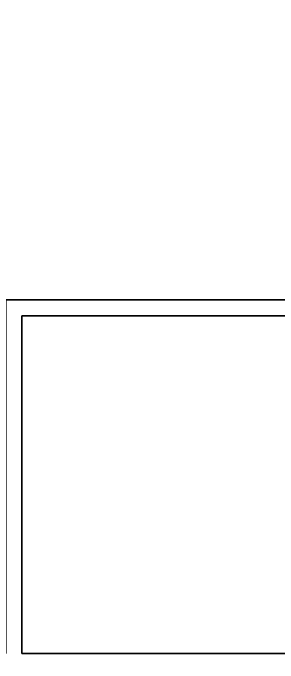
# Model space of a CAD drawing. Header units: centimetres. Extents: x -586 to 10005, y 2072 to 5664.
# Drawn here: x -311.1 to -146.2, y 3466.3 to 3870.5 of the extents above; entities that cross this region are included whole.
import ezdxf

# ---------------------------------------------------------------- set-up
doc = ezdxf.new("R2010")
doc.units = ezdxf.units.CM
doc.header["$MEASUREMENT"] = 0
for name, color, linetype in [('Coffee', 5, 'Continuous'), ('Meeting rooms', 1, 'Continuous'), ('Walls', 6, 'Continuous')]:
    doc.layers.add(name, color=color, linetype=linetype)

msp = doc.modelspace()

# ---------------------------------------------------------------- linework, layer by layer
at = {"layer": 'Coffee'}
msp.add_lwpolyline([(232.37, 3617.16), (222.37, 3617.16), (222.37, 3682.16), (-305.49, 3682.16), (-305.49, 3472.16), (224.51, 3472.16), (232.37, 3472.16)], close=True, dxfattribs=at)
at = {"layer": 'Meeting rooms'}
msp.add_lwpolyline([(-565.49, 3692.15), (222.37, 3692.16), (222.37, 4017.16), (454.51, 4017.16), (454.51, 4557.15), (374.51, 4557.16), (374.51, 4627.16), (-427.99, 4627.16), (-427.99, 4544.66), (-565.49, 4544.66), (-565.49, 3847.16), (-495.91, 3847.17), (-495.91, 3757.17), (-565.49, 3757.16)], close=True, dxfattribs=at)
at = {"layer": 'Walls'}
for points in [[(-405.49, 3692.15), (-565.87, 3692.15), (-565.91, 3757.17), (-585.91, 3757.17), (-585.49, 3047.15), (-565.49, 3047.15), (-565.73, 3462.16), (224.51, 3462.16), (224.51, 3162.16), (234.51, 3162.16), (234.51, 3472.16), (232.37, 3870.33), (222.37, 3870.33), (223.33, 3692.16), (-305.49, 3692.16), (-315.49, 3692.16), (-315.49, 3472.16), (-565.74, 3472.16), (-565.86, 3682.16), (-405.49, 3682.16)], [(-305.49, 3682.16), (224.51, 3682.16), (224.51, 3472.16), (-305.49, 3472.16)]]:
    msp.add_lwpolyline(points, close=True, dxfattribs=at)

doc.saveas('drawing.dxf')
